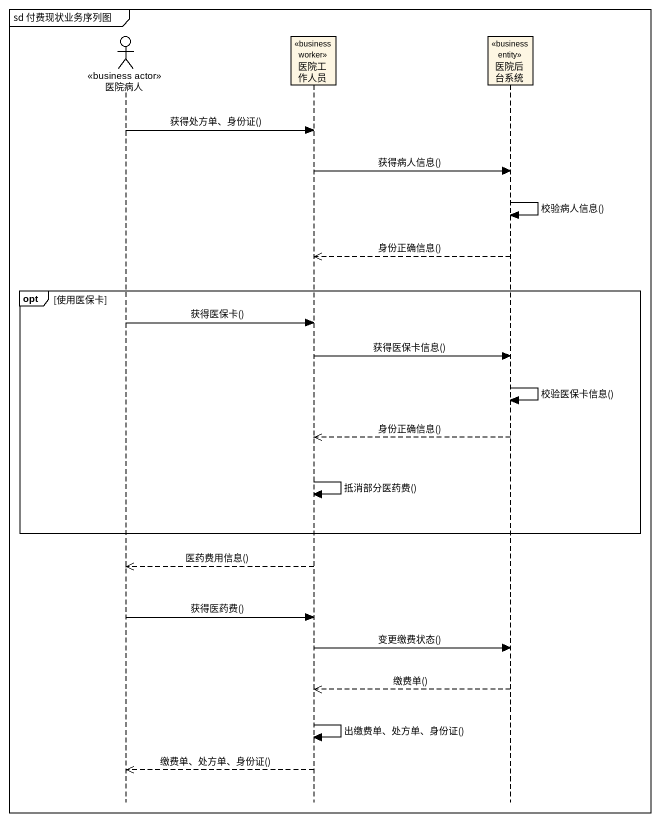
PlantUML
@startuml
mainframe sd 付费现状业务序列图
hide footbox
actor 医院病人 <<business actor>>
participant 医院工作人员 <<business worker>>
participant 医院后台系统 <<business entity>>

医院病人 -> 医院工作人员 : 获得处方单、身份证()
医院工作人员 -> 医院后台系统 : 获得病人信息()
医院后台系统 -> 医院后台系统 : 校验病人信息()
医院后台系统 -->> 医院工作人员 : 身份正确信息()
opt 使用医保卡
  医院病人 -> 医院工作人员 : 获得医保卡()
  医院工作人员 -> 医院后台系统 : 获得医保卡信息()
  医院后台系统 -> 医院后台系统 : 校验医保卡信息()
  医院后台系统 -->> 医院工作人员 : 身份正确信息()
  医院工作人员 -> 医院工作人员 : 抵消部分医药费()
end
医院工作人员 -->> 医院病人 : 医药费用信息()
医院病人 -> 医院工作人员 : 获得医药费()
医院工作人员 -> 医院后台系统 : 变更缴费状态()
医院后台系统 -->> 医院工作人员 : 缴费单()
医院工作人员 -> 医院工作人员 : 出缴费单、处方单、身份证()
医院工作人员 -->> 医院病人 : 缴费单、处方单、身份证()
@enduml
